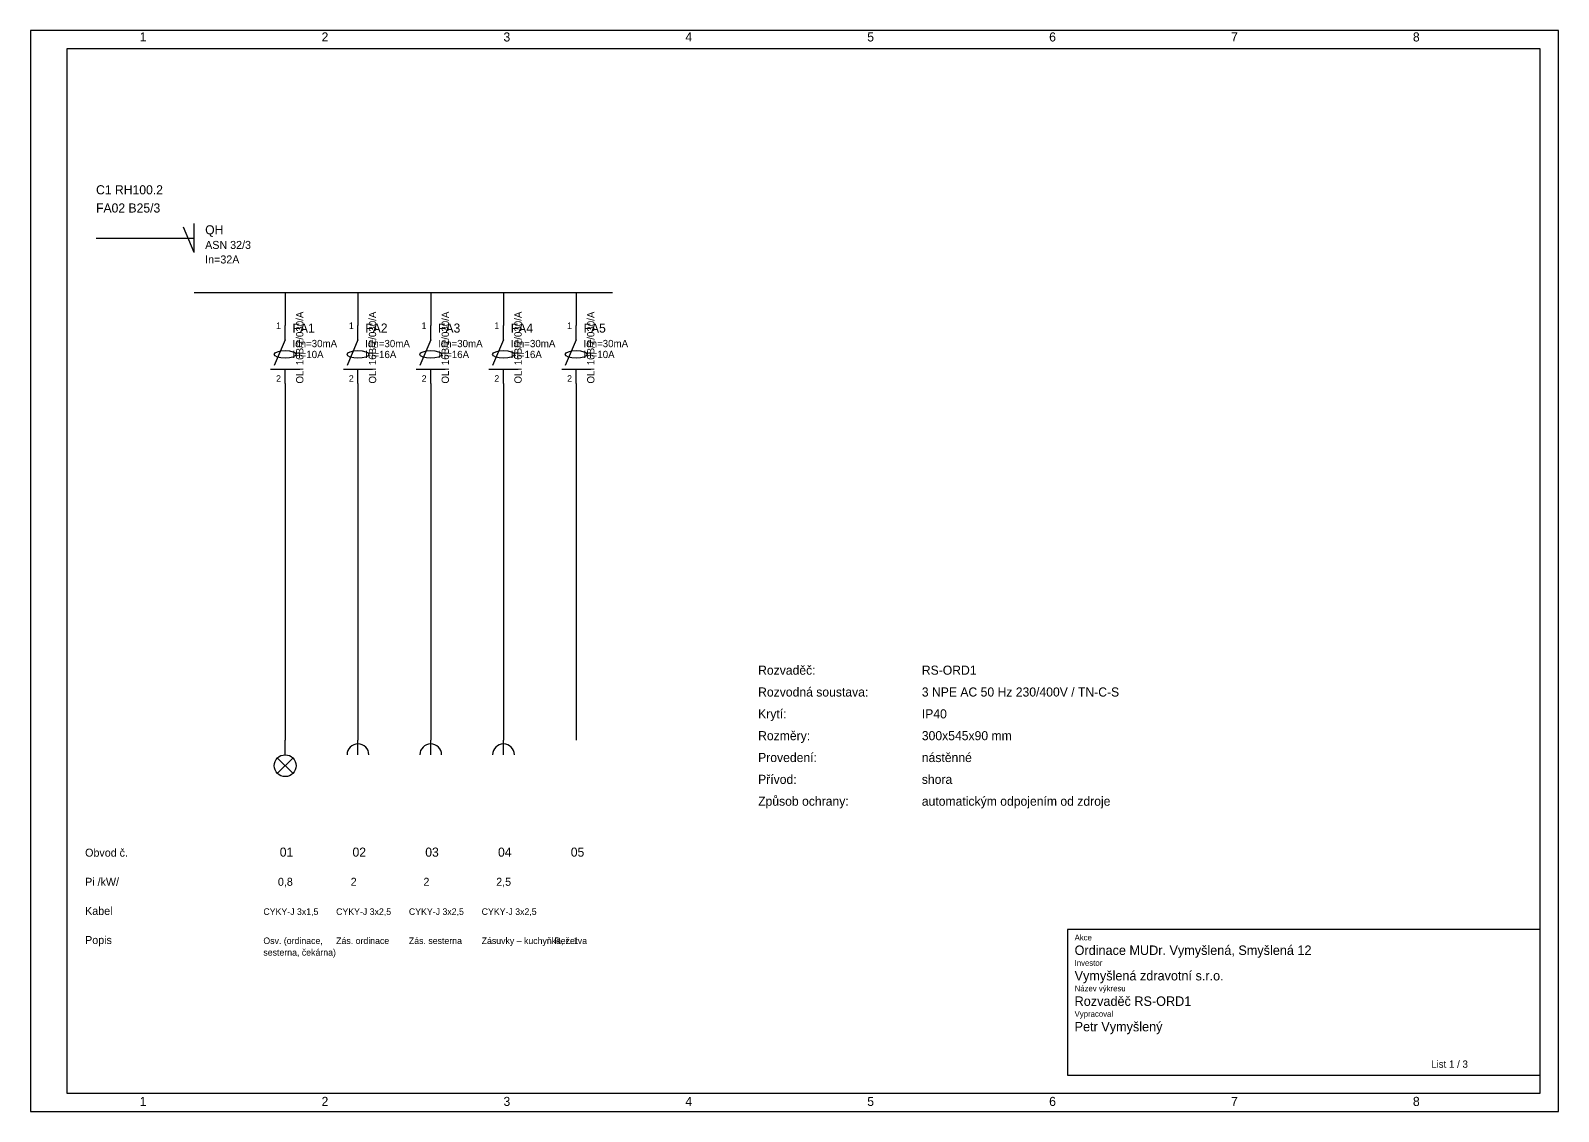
# Model space of a CAD drawing. Header units: millimetres. Extents: x 0 to 1300, y 0 to 297.
# Drawn here: x 0 to 420, y 0 to 297 of the extents above; entities that cross this region are included whole.
import ezdxf

# ---------------------------------------------------------------- set-up
doc = ezdxf.new("R2010")
doc.units = ezdxf.units.MM

# ---------------------------------------------------------------- blocks, each defined once
blk = doc.blocks.new('Fíčko 1f (3)')
for p, q in [((0, 12), (0, 16)), ((0, 12), (-3, 5)), ((-4, 4), (4, 4)), ((0, 0), (0, 4))]:
    blk.add_line(p, q)
blk.add_ellipse((0, 8), major_axis=(3, 0), ratio=0.35)
for s, height, p in [('1', 1.8, (-2.5, 15)), ('FA1', 2.5, (2, 14)), ('Idn=30mA', 2, (2, 10)), ('In=10A', 2, (2, 7)), ('2', 1.8, (-2.5, 0.5))]:
    blk.add_text(s, height=height).set_placement(p)
blk.add_text('OLI 10B/2/030/A', height=2, rotation=90).set_placement((5, 0))
blk = doc.blocks.new('Fíčko 1f (4)')
for p, q in [((0, 12), (0, 16)), ((0, 12), (-3, 5)), ((-4, 4), (4, 4)), ((0, 0), (0, 4))]:
    blk.add_line(p, q)
blk.add_ellipse((0, 8), major_axis=(3, 0), ratio=0.35)
for s, height, p in [('1', 1.8, (-2.5, 15)), ('FA2', 2.5, (2, 14)), ('Idn=30mA', 2, (2, 10)), ('In=16A', 2, (2, 7)), ('2', 1.8, (-2.5, 0.5))]:
    blk.add_text(s, height=height).set_placement(p)
blk.add_text('OLI 16B/2/030/A', height=2, rotation=90).set_placement((5, 0))
blk = doc.blocks.new('Fíčko 1f (5)')
for p, q in [((0, 12), (0, 16)), ((0, 12), (-3, 5)), ((-4, 4), (4, 4)), ((0, 0), (0, 4))]:
    blk.add_line(p, q)
blk.add_ellipse((0, 8), major_axis=(3, 0), ratio=0.35)
for s, height, p in [('1', 1.8, (-2.5, 15)), ('FA3', 2.5, (2, 14)), ('Idn=30mA', 2, (2, 10)), ('In=16A', 2, (2, 7)), ('2', 1.8, (-2.5, 0.5))]:
    blk.add_text(s, height=height).set_placement(p)
blk.add_text('OLI 16B/2/030/A', height=2, rotation=90).set_placement((5, 0))
blk = doc.blocks.new('Fíčko 1f (6)')
for p, q in [((0, 12), (0, 16)), ((0, 12), (-3, 5)), ((-4, 4), (4, 4)), ((0, 0), (0, 4))]:
    blk.add_line(p, q)
blk.add_ellipse((0, 8), major_axis=(3, 0), ratio=0.35)
for s, height, p in [('1', 1.8, (-2.5, 15)), ('FA4', 2.5, (2, 14)), ('Idn=30mA', 2, (2, 10)), ('In=16A', 2, (2, 7)), ('2', 1.8, (-2.5, 0.5))]:
    blk.add_text(s, height=height).set_placement(p)
blk.add_text('OLI 16B/2/030/A', height=2, rotation=90).set_placement((5, 0))
blk = doc.blocks.new('Fíčko 1f (7)')
for p, q in [((0, 12), (0, 16)), ((0, 12), (-3, 5)), ((-4, 4), (4, 4)), ((0, 0), (0, 4))]:
    blk.add_line(p, q)
blk.add_ellipse((0, 8), major_axis=(3, 0), ratio=0.35)
for s, height, p in [('1', 1.8, (-2.5, 15)), ('FA5', 2.5, (2, 14)), ('Idn=30mA', 2, (2, 10)), ('In=10A', 2, (2, 7)), ('2', 1.8, (-2.5, 0.5))]:
    blk.add_text(s, height=height).set_placement(p)
blk.add_text('OLI 10B/2/030/A', height=2, rotation=90).set_placement((5, 0))
blk = doc.blocks.new('_U (1)')
for p, q in [((0, 0), (0, 4)), ((-2, -1), (2, -5)), ((2, -1), (-2, -5))]:
    blk.add_line(p, q)
blk.add_circle((0, -3), 3)
blk = doc.blocks.new('ZASU_01 (2)')
blk.add_line((0, 0), (0, 4))
blk.add_arc((0, 0), 3, 0, 180)
blk = doc.blocks.new('ZASU_01 (3)')
blk.add_line((0, 0), (0, 4))
blk.add_arc((0, 0), 3, 0, 180)
blk = doc.blocks.new('ZASU_01 (4)')
blk.add_line((0, 0), (0, 4))
blk.add_arc((0, 0), 3, 0, 180)

msp = doc.modelspace()

# ---------------------------------------------------------------- linework, layer by layer
for p, q in [((45, 236), (45, 244)), ((18, 240), (45, 240)), ((45, 236), (42, 243)), ((45, 225), (160, 225)), ((70, 225), (70, 216)), ((90, 225), (90, 216)), ((110, 225), (110, 216)), ((130, 225), (130, 216)), ((150, 225), (150, 216)), ((70, 200), (70, 102)), ((90, 200), (90, 102)), ((110, 200), (110, 102)), ((130, 200), (130, 102)), ((150, 200), (150, 102))]:
    msp.add_line(p, q)
for points in [[(0, 0), (420, 0), (420, 297), (0, 297)], [(10, 5), (415, 5), (415, 292), (10, 292)], [(285, 10), (415, 10), (415, 50), (285, 50)]]:
    msp.add_lwpolyline(points, close=True)

# ---------------------------------------------------------------- block references
for name, p in [('Fíčko 1f (3)', (70, 200)), ('Fíčko 1f (4)', (90, 200)), ('Fíčko 1f (5)', (110, 200)), ('Fíčko 1f (6)', (130, 200)), ('Fíčko 1f (7)', (150, 200)), ('_U (1)', (70, 98)), ('ZASU_01 (2)', (90, 98)), ('ZASU_01 (3)', (110, 98)), ('ZASU_01 (4)', (130, 98))]:
    msp.add_blockref(name, p)

# ---------------------------------------------------------------- texts
for s, height, p in [('1', 2.5, (30, 294)), ('2', 2.5, (80, 294)), ('3', 2.5, (130, 294)), ('4', 2.5, (180, 294)), ('5', 2.5, (230, 294)), ('6', 2.5, (280, 294)), ('7', 2.5, (330, 294)), ('8', 2.5, (380, 294)), ('C1 RH100.2', 2.5, (18, 252)), ('FA02 B25/3', 2.5, (18, 247)), ('QH', 2.5, (48, 241)), ('ASN 32/3', 2.2, (48, 237)), ('In=32A', 2.2, (48, 233)), ('Rozvaděč:', 2.5, (200, 120)), ('RS-ORD1', 2.5, (245, 120)), ('Rozvodná soustava:', 2.5, (200, 114)), ('3 NPE AC 50 Hz 230/400V / TN-C-S', 2.5, (245, 114)), ('Krytí:', 2.5, (200, 108)), ('IP40', 2.5, (245, 108)), ('Rozměry:', 2.5, (200, 102)), ('300x545x90 mm', 2.5, (245, 102)), ('Provedení:', 2.5, (200, 96)), ('nástěnné', 2.5, (245, 96)), ('Přívod:', 2.5, (200, 90)), ('shora', 2.5, (245, 90)), ('Způsob ochrany:', 2.5, (200, 84)), ('automatickým odpojením od zdroje', 2.5, (245, 84)), ('Obvod č.', 2.2, (15, 70)), ('01', 2.5, (68.5, 70)), ('02', 2.5, (88.5, 70)), ('03', 2.5, (108.5, 70)), ('04', 2.5, (128.5, 70)), ('05', 2.5, (148.5, 70)), ('Pi /kW/', 2.2, (15, 62)), ('0,8', 2.2, (68, 62)), ('2', 2.2, (88, 62)), ('2', 2.2, (108, 62)), ('2,5', 2.2, (128, 62)), ('Kabel', 2.2, (15, 54)), ('CYKY-J 3x1,5', 1.8, (64, 54)), ('CYKY-J 3x2,5', 1.8, (84, 54)), ('CYKY-J 3x2,5', 1.8, (104, 54)), ('CYKY-J 3x2,5', 1.8, (124, 54)), ('Popis', 2.2, (15, 46)), ('Osv. (ordinace,', 1.8, (64, 46)), ('Zás. ordinace', 1.8, (84, 46)), ('Zás. sesterna', 1.8, (104, 46)), ('Zásuvky – kuchyňka, ř. 1', 1.8, (124, 46)), ('Rezerva', 1.8, (144, 46)), ('Akce', 1.6, (287, 47)), ('sesterna, čekárna)', 1.8, (64, 42.8)), ('Ordinace MUDr. Vymyšlená, Smyšlená 12', 2.6, (287, 43)), ('Vymyšlená zdravotní s.r.o.', 2.6, (287, 36)), ('Investor', 1.6, (287, 40)), ('Název výkresu', 1.6, (287, 33)), ('Rozvaděč RS-ORD1', 2.6, (287, 29)), ('Vypracoval', 1.6, (287, 26)), ('Petr Vymyšlený', 2.6, (287, 22)), ('List 1 / 3', 2, (385, 12)), ('1', 2.5, (30, 1.5)), ('2', 2.5, (80, 1.5)), ('3', 2.5, (130, 1.5)), ('4', 2.5, (180, 1.5)), ('5', 2.5, (230, 1.5)), ('6', 2.5, (280, 1.5)), ('7', 2.5, (330, 1.5)), ('8', 2.5, (380, 1.5))]:
    msp.add_text(s, height=height).set_placement(p)

doc.saveas('drawing.dxf')
